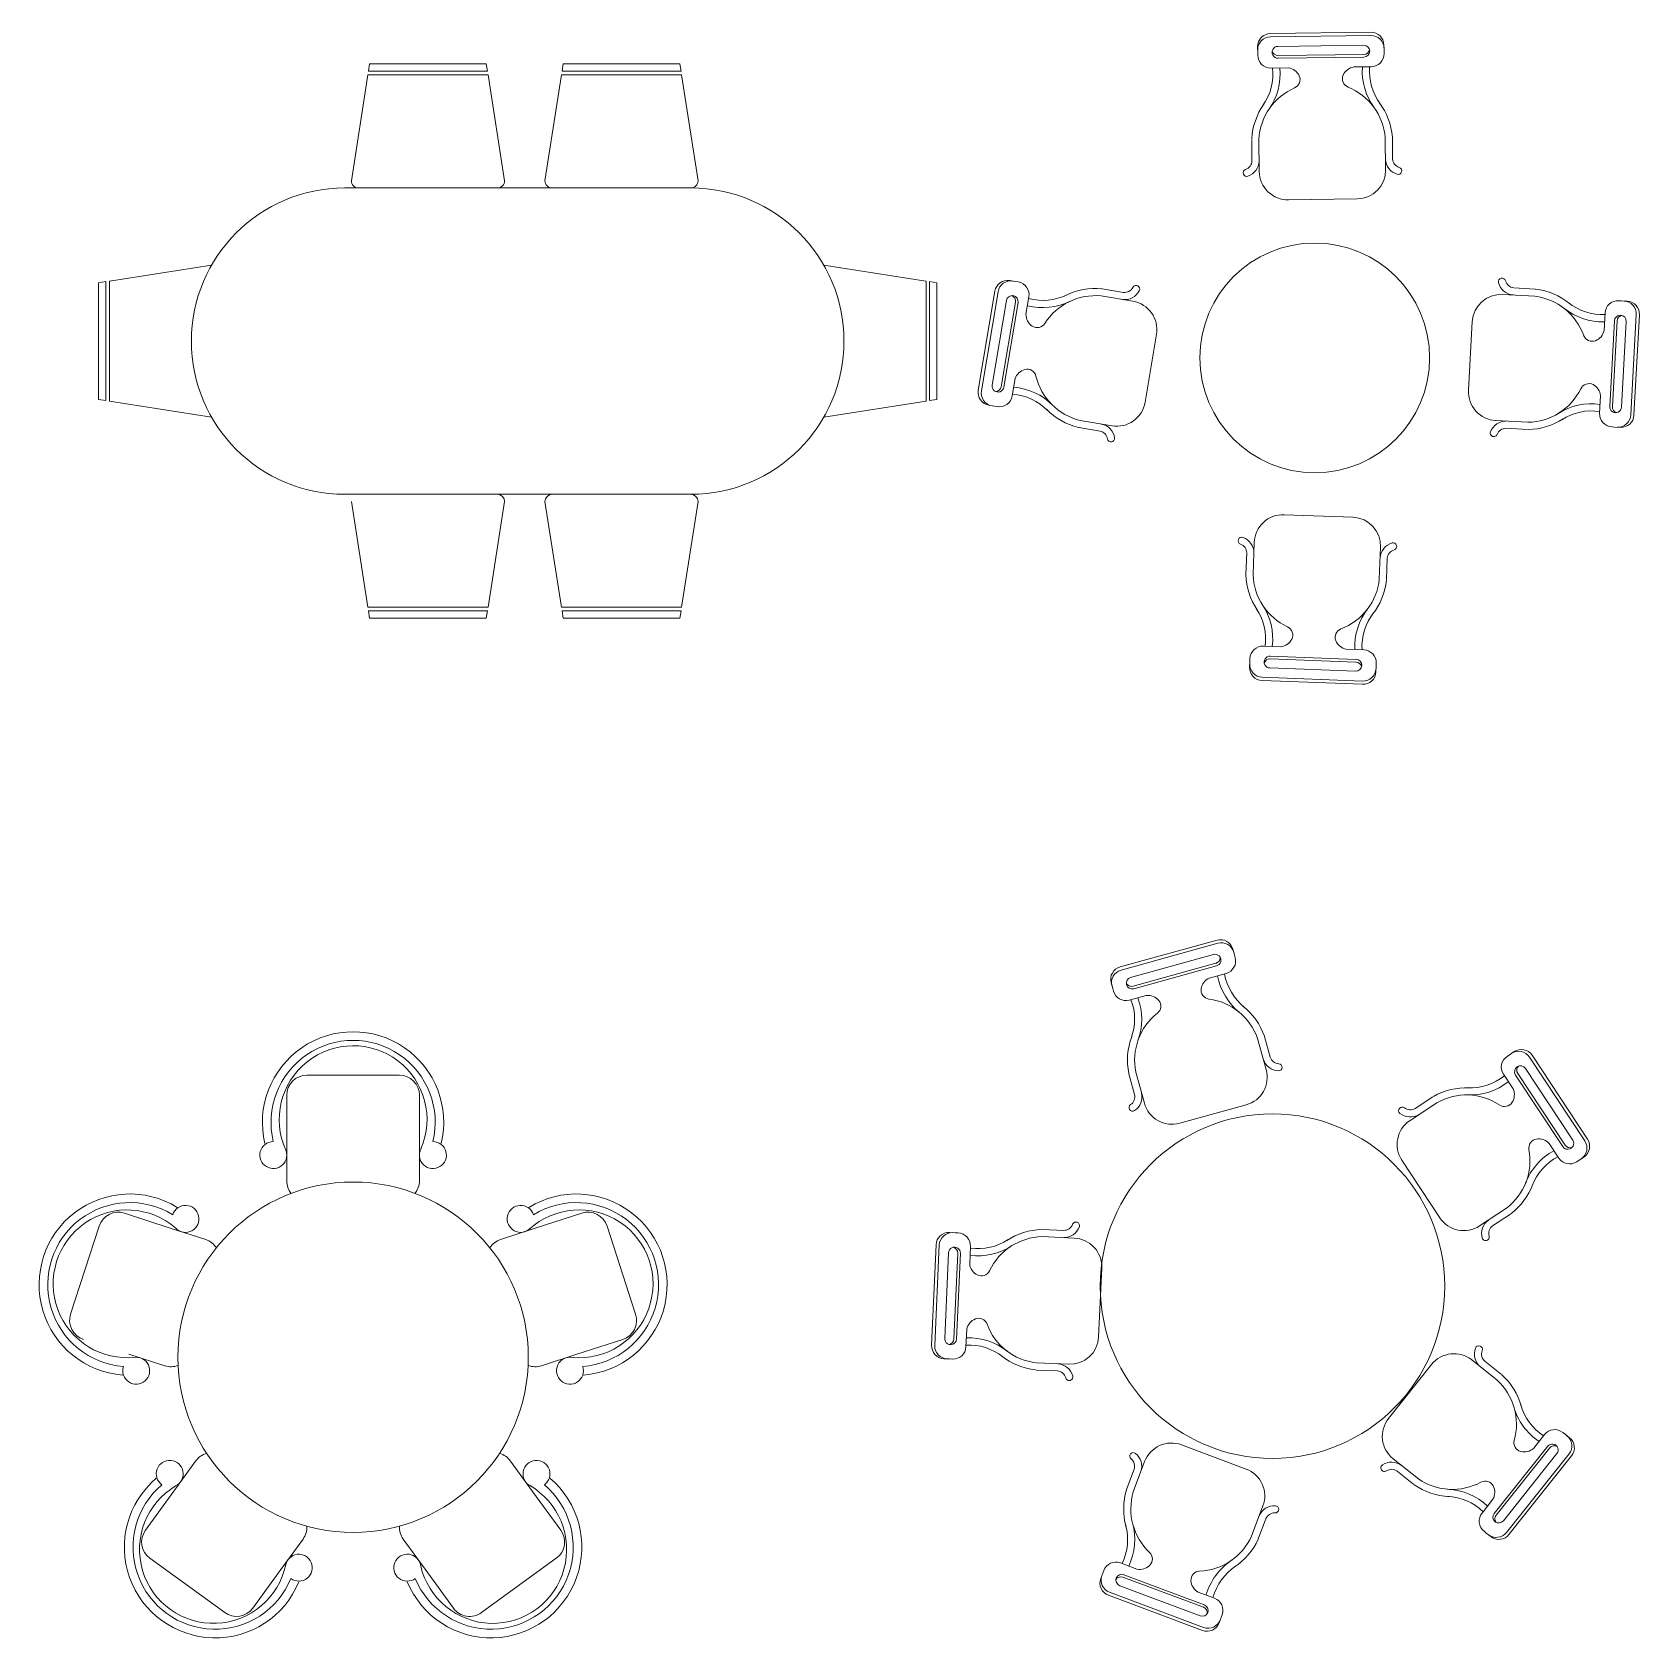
# Model space of a CAD drawing. Header units: millimetres. Extents: x 15905 to 65459, y 54615 to 76704.
# Drawn here: x 41768 to 47367, y 70878 to 76474 of the extents above; entities that cross this region are included whole.
import ezdxf

# ---------------------------------------------------------------- set-up
doc = ezdxf.new("R2010")
doc.units = ezdxf.units.MM
doc.layers.add('Столы', color=250, linetype='Continuous', lineweight=5)

# ---------------------------------------------------------------- blocks, each defined once
blk = doc.blocks.new('ОГ012 на6 персон стол1065х2275')
for p, q in [((-1080.5, 1930.4), (-1084.4, 1905)), ((-670, 1905), (-1084.4, 1905)), ((-1080.5, 1930.4), (-674.1, 1930.4)), ((-670.1, 1905), (-674.1, 1930.4)), ((-406.4, 1930.4), (-410.4, 1905)), ((4, 1905), (-410.3, 1905)), ((-406.4, 1930.4), (0, 1930.4)), ((4, 1905), (0, 1930.4)), ((-1086.4, 1892.3), (-1144, 1524)), ((-1086.3, 1892.3), (-668, 1892.3)), ((-610.6, 1524), (-668.1, 1892.3)), ((-412.3, 1892.3), (-469.9, 1524)), ((-412.3, 1892.3), (6.1, 1892.3)), ((63.5, 1524), (6, 1892.3)), ((-1167.7, 1498.6), (38.1, 1498.6)), ((-1630.7, 1230), (-1986.8, 1174.4)), ((501.1, 1230), (857.1, 1174.4)), ((-1999.5, 1172.4), (-2024.9, 1168.4)), ((-2024.9, 762), (-2024.9, 1168.4)), ((-1999.5, 1172.4), (-1999.5, 758.1)), ((-1986.8, 756.1), (-1986.8, 1174.5)), ((857.2, 756.1), (857.2, 1174.5)), ((869.8, 1172.4), (895.3, 1168.4)), ((869.9, 1172.4), (869.9, 758.1)), ((895.3, 762), (895.3, 1168.4)), ((-1999.5, 758), (-2024.9, 762)), ((-1986.8, 756), (-1630.7, 700.4)), ((857.2, 756), (501.1, 700.4)), ((869.8, 758.2), (895.3, 762.1)), ((-1167.7, 431.8), (38.1, 431.8)), ((-1086.4, 38.1), (-1144, 406.4)), ((-610.6, 406.4), (-668.1, 38.1)), ((-412.3, 38.1), (-469.9, 406.4)), ((63.5, 406.4), (6, 38.1)), ((-1086.3, 38.1), (-668, 38.1)), ((-670, 25.4), (-1084.4, 25.4)), ((-1080.5, 0), (-1084.4, 25.4)), ((-1080.5, 0), (-674.1, 0)), ((-670.1, 25.4), (-674.1, 0)), ((-412.3, 38.1), (6.1, 38.1)), ((-406.4, 0), (-410.4, 25.4)), ((4, 25.4), (-410.3, 25.4)), ((-406.4, 0), (0, 0)), ((4, 25.4), (0, 0))]:
    blk.add_line(p, q)
for centre, start, end in [((-1167.7, 965.2), 90, 270), ((38.1, 965.2), 270, 90)]:
    blk.add_arc(centre, 533.4, start, end)
for centre, major_axis, start_param, end_param in [((-1118.6, 1524), (18, 18), 2.356194, 3.926991), ((-636, 1524), (-18, 18), 2.356194, 3.926991), ((-444.5, 1524), (18, 18), 2.356194, 3.926991), ((38.1, 1524), (-18, 18), 2.356194, 3.926991), ((-636, 406.4), (-18, 18), 3.926991, 5.497787), ((-444.5, 406.4), (18, 18), 0.785398, 2.356194), ((38.1, 406.4), (-18, 18), 3.926991, 5.497787)]:
    blk.add_ellipse(centre, major_axis=major_axis, ratio=1, start_param=start_param, end_param=end_param)
blk = doc.blocks.new('ОГ014 на5персон столR610')
for p, q in [((-161.1, 982.3), (161.1, 982.3)), ((-231.1, 745.7), (-231.1, 912.3)), ((231.1, 744.6), (231.1, 912.3)), ((-231.1, 745.7), (-231.1, 614.8)), ((231.1, 744.6), (231.1, 614.8)), ((-984, 150.3), (-884.4, 456.8)), ((-636.7, 449.9), (-796.2, 501.7)), ((-636.7, 449.9), (-513.3, 409.8)), ((637.8, 450.2), (513.3, 409.8)), ((637.8, 450.2), (796.2, 501.7)), ((884.4, 456.8), (984, 150.3)), ((779.6, 10.3), (939.1, 62.1)), ((-780.7, 10.7), (-656.2, -29.8)), ((779.6, 10.3), (656.2, -29.8)), ((-624.6, -466.5), (-548.4, -361.6)), ((625.3, -467.5), (548.4, -361.6)), ((-624.6, -466.5), (-723.2, -602.2)), ((625.3, -467.5), (723.2, -602.2)), ((-251.4, -739.2), (-174.4, -633.3)), ((250.7, -738.2), (174.4, -633.3)), ((-447.1, -889.4), (-707.7, -700)), ((707.7, -700), (447.1, -889.4)), ((-251.4, -739.2), (-349.3, -873.9)), ((250.7, -738.2), (349.3, -873.9))]:
    blk.add_line(p, q)
blk.add_circle((0, 0), 610)
for centre, radius, start, end in [((0, 817.7), 315.9, 346.4795, 193.5205), ((0, 817.7), 285.9, 346.4795, 193.5205), ((0, 827.6), 257.4, 336.7317, 204.3354), ((-161.1, 912.3), 70, 90, 180), ((161.1, 912.3), 70, 0, 90), ((-278, 704), 46.9, 90, 27.9356), ((278, 704), 46.9, 152.0644, 90), ((-777.7, 252.7), 315.9, 58.4795, 265.5205), ((-161.1, 614.8), 70, 180, 219.0986), ((161.1, 614.8), 70, 320.9014, 0), ((777.7, 252.7), 315.9, 274.4795, 121.5205), ((-777.7, 252.7), 285.9, 58.4795, 265.5205), ((-787.1, 255.8), 257.4, 48.7317, 276.3354), ((-817.9, 435.1), 70, 72, 162), ((-583.6, 481.9), 46.9, 224.0644, 162), ((583.6, 481.9), 46.9, 18, 315.9356), ((787.1, 255.7), 257.4, 264.7317, 132.3354), ((777.7, 252.7), 285.9, 274.4795, 121.5205), ((817.9, 435.1), 70, 18, 108), ((-535, 343.2), 70, 32.9014, 72), ((535, 343.2), 70, 108, 147.0986), ((-917.4, 128.7), 70, 162, 252), ((917.4, 128.7), 70, 288, 18), ((-755.4, -46.9), 46.9, 162, 99.9356), ((755.4, -46.9), 46.9, 80.0644, 18), ((-634.5, 36.8), 70, 252, 291.0986), ((634.5, 36.8), 70, 248.9014, 288), ((-491.7, -402.7), 70, 104.9014, 144), ((491.7, -402.7), 70, 36, 75.0986), ((-638.7, -406.1), 46.9, 296.0644, 234), ((638.7, -406.1), 46.9, 306, 243.9356), ((-480.6, -661.6), 315.9, 130.4795, 337.5205), ((-480.6, -661.6), 285.9, 130.4795, 337.5205), ((480.6, -661.5), 315.9, 202.4795, 49.5205), ((480.6, -661.5), 285.9, 202.4795, 49.5205), ((486.4, -669.6), 257.4, 192.7317, 60.3354), ((-486.5, -669.5), 257.4, 120.7317, 348.3354), ((-666.6, -643.4), 70, 144, 234), ((-231.1, -592.1), 70, 324, 3.0986), ((231.1, -592.1), 70, 176.9014, 216), ((666.6, -643.4), 70, 306, 36), ((-188.9, -732.9), 46.9, 234, 171.9356), ((188.9, -732.9), 46.9, 8.0644, 306), ((-405.9, -832.8), 70, 234, 324), ((405.9, -832.8), 70, 216, 306)]:
    blk.add_arc(centre, radius, start, end)
blk = doc.blocks.new('ОГ015 на5персон столR600')
for p, q in [((-193.1, 1205.2), (-530.4, 1111.9)), ((-190.1, 1194.3), (-527.4, 1101)), ((-205.7, 1155.1), (-493.9, 1075.4)), ((-197.2, 1124.4), (-485.4, 1044.7)), ((-137.7, 1173.8), (-132.4, 1154.5)), ((-132.4, 1154.5), (-129.7, 1144.9)), ((-194.8, 1115.4), (-483, 1035.8)), ((-161.1, 1089.5), (-220.2, 1073.2)), ((-561.8, 1056.6), (-556.5, 1037.3)), ((-556.5, 1037.3), (-553.8, 1027.6)), ((-439.4, 1012.6), (-498.5, 996.3)), ((-51.8, 862.8), (-21.9, 754.5)), ((-27.7, 869.5), (-7.8, 797.6)), ((825.3, 805.8), (817, 800.3)), ((842, 816.9), (825.3, 805.8)), ((1087.9, 505.9), (894.9, 797.9)), ((1097.3, 512.1), (904.4, 804.1)), ((-500, 739), (-480.1, 667.1)), ((-475.9, 745.6), (-446, 637.3)), ((838, 686.9), (804.2, 738)), ((1011.5, 486), (846.6, 735.4)), ((1019.2, 491.1), (854.4, 740.5)), ((1045.8, 508.6), (881, 758.1)), ((-91.6, 631.5), (-322.9, 567.5)), ((572.9, 639.1), (479.1, 577.1)), ((559.1, 659.9), (496.8, 618.8)), ((997.2, 446), (963.4, 497.1)), ((1084.5, 449.8), (1067.9, 438.7)), ((583, 238.3), (450.8, 438.5)), ((1067.9, 438.7), (1059.5, 433.2)), ((815.4, 271.9), (721.6, 210)), ((829.2, 251.1), (766.9, 210)), ((-1124.7, 186.8), (-1104.7, 185.9)), ((-1104.7, 185.9), (-1094.7, 185.5)), ((-802.4, 172.5), (-690.1, 167.5)), ((-801.3, 197.4), (-726.8, 194.1)), ((-1171.7, 143.9), (-1187.2, -205.8)), ((-1160.4, 143.4), (-1175.9, -206.3)), ((-1127.9, 116.4), (-1141.2, -182.3)), ((-1096.1, 115), (-1109.4, -183.7)), ((-1086.9, 114.6), (-1100.2, -184.1)), ((-1051.8, 138.5), (-1054.5, 77.3)), ((-594.7, 63.1), (-605.4, -176.7)), ((-1064.6, -149.9), (-1067.4, -211.1)), ((-1144.3, -252.7), (-1124.3, -253.6)), ((-1124.3, -253.6), (-1114.3, -254.1)), ((-822, -267.1), (-709.7, -272.1)), ((404.3, -460.6), (553.9, -272.9)), ((782.4, -327.1), (694.4, -257)), ((797.9, -307.5), (739.6, -261)), ((-823.1, -292.1), (-748.6, -295.4)), ((-316.4, -552.6), (-91.7, -636.9)), ((772.3, -791.5), (958.6, -557.7)), ((909.8, -564.5), (947.9, -516.6)), ((1019, -515.6), (1011.2, -509.4)), ((1034.6, -528.1), (1019, -515.6)), ((-484.6, -716.4), (-445.1, -611.1)), ((508.1, -671.2), (420.2, -601.1)), ((779.5, -797.3), (965.9, -563.4)), ((804.4, -817.1), (990.8, -583.3)), ((814.8, -858), (1032.9, -584.3)), ((823.7, -865.1), (1041.8, -591.3)), ((-508, -707.6), (-481.8, -637.8)), ((492.6, -690.7), (434.2, -644.2)), ((-72.6, -870.9), (-33.1, -765.6)), ((729.8, -790.3), (768, -742.4)), ((-49.2, -879.6), (-23, -809.8)), ((744.8, -859.7), (737, -853.5)), ((760.4, -872.2), (744.8, -859.7)), ((-597.8, -1018.5), (-590.8, -999.7)), ((-590.8, -999.7), (-587.3, -990.4)), ((-529.4, -964), (-472, -985.5)), ((-517.4, -1004.8), (-237.4, -1109.8)), ((-531.8, -1043.3), (-251.9, -1148.3)), ((-520.7, -1013.5), (-240.7, -1118.4)), ((-571.5, -1076.4), (-243.8, -1199.3)), ((-567.5, -1065.8), (-239.8, -1188.7)), ((-259, -1065.4), (-201.6, -1086.9)), ((-185.8, -1172.9), (-178.8, -1154.2)), ((-178.8, -1154.2), (-175.3, -1144.8))]:
    blk.add_line(p, q)
at = {"ltscale": 0.5}
blk.add_circle((0, 0), 600, dxfattribs=at)
for centre, radius, start, end in [((-181.1, 1161.8), 45, 15.4498, 105.4498), ((-178.1, 1150.9), 45, 15.4498, 105.4498), ((-200.2, 1135.3), 20.6, 285.4498, 105.4498), ((-202.7, 1144.2), 20.6, 285.4498, 2.4262), ((-173.1, 1132.9), 45, 285.4498, 15.4498), ((-518.5, 1068.5), 45, 105.4498, 195.4498), ((-515.4, 1057.6), 45, 105.4498, 195.4498), ((-488.4, 1055.6), 20.6, 105.4498, 285.4498), ((-200, 1028.5), 49, 114.3089, 171.2281), ((20.1, 1120.7), 214.9, 190.5828, 231.5242), ((20.1, 1120.7), 189.9, 189.9402, 231.5242), ((-510.5, 1039.6), 45, 195.4498, 285.4498), ((-490.9, 1064.5), 20.6, 208.4733, 285.4498), ((-433.8, 963.9), 49, 39.6715, 96.5907), ((-217.4, 1031.2), 31.4, 171.2281, 262.582), ((-670, 929.9), 189.9, 339.3754, 20.9594), ((-670, 929.9), 214.9, 339.3754, 20.3168), ((-420.3, 975.2), 31.4, 308.3176, 39.6715), ((-248.4, 793.3), 208.5, 19.4678, 82.582), ((-248.4, 793.3), 233.5, 19.4678, 51.3587), ((-271.5, 787), 208.5, 128.3176, 191.4318), ((-271.5, 787), 233.5, 159.5408, 191.4318), ((23.4, 807.6), 57.8, 197.7799, 267.4734), ((23.4, 807.6), 32.8, 197.7799, 267.4734), ((841.8, 762.8), 45, 123.4498, 213.4498), ((857.4, 773.1), 45, 33.4498, 123.4498), ((866.8, 779.3), 45, 33.4498, 123.4498), ((-118.2, 727.9), 100, 285.4498, 15.4498), ((21.4, 762.4), 12.5, 267.4734, 87.4734), ((688.2, 880.6), 189.9, 267.3754, 308.9594), ((863.8, 746.8), 20.6, 33.4498, 213.4498), ((871.5, 751.9), 20.6, 136.4733, 213.4498), ((-512, 659.6), 57.8, 303.4261, 13.1196), ((675.3, 457.5), 233.5, 87.5408, 119.4318), ((688.2, 880.6), 214.9, 267.3754, 308.3168), ((793.5, 666.5), 49, 327.6715, 24.5907), ((-487.1, 621.9), 12.5, 123.4261, 303.4261), ((-512, 659.6), 32.8, 303.4261, 13.1196), ((-349.6, 663.9), 100, 195.4498, 285.4498), ((451.7, 611.5), 12.5, 51.4261, 231.4261), ((479.9, 646.9), 32.8, 231.4261, 301.1196), ((675.3, 457.5), 208.5, 56.3176, 119.4318), ((808.4, 657.1), 31.4, 236.3176, 327.6715), ((534.2, 493.7), 100, 123.4498, 213.4498), ((479.9, 646.9), 57.8, 231.4261, 301.1196), ((924.3, 481.5), 31.4, 99.2281, 190.582), ((927.2, 464.1), 49, 42.3089, 99.2281), ((1028.6, 497.3), 20.6, 213.4498, 33.4498), ((1050.3, 481.1), 45, 303.4498, 33.4498), ((1059.7, 487.3), 45, 303.4498, 33.4498), ((688.5, 437.4), 208.5, 307.4678, 10.582), ((1082.8, 283.2), 214.9, 118.5828, 159.5242), ((1082.8, 283.2), 189.9, 117.9402, 159.5242), ((1036.3, 502.4), 20.6, 213.4498, 290.4262), ((1034.7, 470.8), 45, 213.4498, 303.4498), ((688.5, 437.4), 233.5, 307.4678, 339.3587), ((666.5, 293.4), 100, 213.4498, 303.4498), ((786.1, 183.4), 57.8, 125.7799, 195.4734), ((-1126.7, 141.9), 45, 87.4498, 177.4498), ((-1115.4, 141.4), 45, 87.4498, 177.4498), ((-1096.7, 140.5), 45, 357.4498, 87.4498), ((-797.1, -36), 208.5, 91.4678, 154.582), ((-797.1, -36), 233.5, 91.4678, 123.3587), ((-726.7, 226.9), 57.8, 269.7799, 339.4734), ((-726.7, 226.9), 32.8, 269.7799, 339.4734), ((-684.3, 211), 12.5, 339.4734, 159.4734), ((742.5, 171.3), 12.5, 195.4734, 15.4734), ((786.1, 183.4), 32.8, 125.7799, 195.4734), ((-1107.4, 115.5), 20.6, 357.4498, 177.4498), ((-1116.7, 115.9), 20.6, 357.4498, 74.4262), ((-1025.4, 320.5), 214.9, 262.5828, 303.5242), ((-1025.4, 320.5), 189.9, 261.9402, 303.5242), ((-694.6, 67.6), 100, 357.4498, 87.4498), ((-1005.8, 82.7), 49, 186.3089, 243.2281), ((-1013.8, 67), 31.4, 243.2281, 334.582), ((-1023.1, -143.2), 31.4, 20.3176, 111.6715), ((-1016.6, -159.6), 49, 111.6715, 168.5907), ((-798.2, -60), 208.5, 200.3176, 263.4318), ((-1142.3, -207.8), 45, 177.4498, 267.4498), ((-1131, -208.3), 45, 177.4498, 267.4498), ((-1120.7, -183.2), 20.6, 177.4498, 357.4498), ((-1130, -182.8), 20.6, 280.4733, 357.4498), ((-1112.3, -209.1), 45, 267.4498, 357.4498), ((-1057.3, -394.8), 189.9, 51.3754, 92.9594), ((-1057.3, -394.8), 214.9, 51.3754, 92.3168), ((-705.3, -172.2), 100, 267.4498, 357.4498), ((761, -236.3), 57.8, 159.4261, 229.1196), ((718.7, -220.3), 12.5, 339.4261, 159.4261), ((-798.2, -60), 233.5, 231.5408, 263.4318), ((-751.4, -328), 57.8, 15.4261, 85.1196), ((632.1, -335.2), 100, 51.4498, 141.4498), ((761, -236.3), 32.8, 159.4261, 229.1196), ((-751.4, -328), 32.8, 15.4261, 85.1196), ((-707.8, -316), 12.5, 195.4261, 15.4261), ((641.3, -480.6), 208.5, 344.3176, 47.4318), ((641.3, -480.6), 233.5, 15.5408, 47.4318), ((1047.7, -362.1), 214.9, 195.3754, 236.3168), ((1047.7, -362.1), 189.9, 195.3754, 236.9594), ((482.6, -522.9), 100, 141.4498, 231.4498), ((983.1, -544.6), 45, 51.4498, 141.4498), ((-351.5, -646.3), 100, 69.4498, 159.4498), ((872.2, -545.5), 31.4, 164.3176, 255.6715), ((974.7, -570.5), 20.6, 321.4498, 141.4498), ((981.9, -576.2), 20.6, 64.4733, 141.4498), ((997.7, -556.2), 45, 321.4498, 51.4498), ((1006.6, -563.3), 45, 321.4498, 51.4498), ((-484.7, -592.1), 12.5, 51.4734, 231.4734), ((-512.9, -627.5), 32.8, 341.7799, 51.4734), ((-512.9, -627.5), 57.8, 341.7799, 51.4734), ((414.9, -670.7), 57.8, 53.7799, 123.4734), ((876.6, -528.4), 49, 255.6715, 312.5907), ((-126.8, -730.5), 100, 339.4498, 69.4498), ((389.9, -632.9), 12.5, 123.4734, 303.4734), ((414.9, -670.7), 32.8, 53.7799, 123.4734), ((626.3, -499.4), 208.5, 235.4678, 298.582), ((-284.7, -775.7), 233.5, 163.4678, 195.3587), ((-284.7, -775.7), 208.5, 163.4678, 226.582), ((626.3, -499.4), 233.5, 235.4678, 267.3587), ((601.5, -922), 214.9, 46.5828, 87.5242), ((741.1, -710), 31.4, 27.2281, 118.582), ((725.4, -718.1), 49, 330.3089, 27.2281), ((7.2, -822.5), 57.8, 87.4261, 157.1196), ((9.2, -777.3), 12.5, 267.4261, 87.4261), ((601.5, -922), 189.9, 45.9402, 87.5242), ((-694.3, -882.7), 189.9, 333.9402, 15.5242), ((-694.3, -882.7), 214.9, 334.5828, 15.5242), ((7.2, -822.5), 32.8, 87.4261, 157.1196), ((765, -818.3), 45, 141.4498, 231.4498), ((788.4, -804.3), 20.6, 141.4498, 321.4498), ((795.6, -810.1), 20.6, 141.4498, 218.4262), ((-262.2, -784.2), 208.5, 272.3176, 335.4318), ((-262.2, -784.2), 233.5, 303.5408, 335.4318), ((779.6, -830), 45, 231.4498, 321.4498), ((788.5, -837), 45, 231.4498, 321.4498), ((-449.6, -950), 31.4, 315.2281, 46.582), ((-545.2, -1006.2), 45, 69.4498, 159.4498), ((-524.6, -1024), 20.6, 69.4498, 249.4498), ((-462.1, -937.6), 49, 258.3089, 315.2281), ((-252.5, -1023.8), 31.4, 92.3176, 183.6715), ((-23.9, -1134.1), 214.9, 123.3754, 164.3168), ((-23.9, -1134.1), 189.9, 123.3754, 164.9594), ((-555.7, -1034.3), 45, 159.4498, 249.4498), ((-551.7, -1023.7), 45, 159.4498, 249.4498), ((-527.9, -1032.7), 20.6, 69.4498, 146.4262), ((-234.9, -1022.7), 49, 183.6715, 240.5907), ((-244.6, -1129), 20.6, 249.4498, 69.4498), ((-247.9, -1137.7), 20.6, 352.4733, 69.4498), ((-217.4, -1129), 45, 339.4498, 69.4498), ((-228, -1157.1), 45, 249.4498, 339.4498), ((-224, -1146.5), 45, 249.4498, 339.4498)]:
    blk.add_arc(centre, radius, start, end)
blk = doc.blocks.new('ОГ019 на4персон столR400')
for p, q in [((195.4, 1134), (-154.5, 1129.3)), ((195.6, 1122.7), (-154.4, 1118)), ((-198.9, 1083.7), (-198.7, 1063.7)), ((170.5, 1088.8), (-128.4, 1084.8)), ((241, 1089.6), (241.3, 1069.6)), ((241.3, 1069.6), (241.4, 1059.6)), ((-198.7, 1063.7), (-198.5, 1053.7)), ((-91.7, 1010.2), (-152.9, 1009.3)), ((171, 1056.9), (-128, 1052.9)), ((171.1, 1047.6), (-127.9, 1043.6)), ((197, 1014), (135.8, 1013.2)), ((-219.6, 760.8), (-218.6, 686.2)), ((-194.6, 761.2), (-193.1, 648.8)), ((245.3, 767.1), (246.9, 654.7)), ((270.3, 767.4), (271.3, 692.8)), ((148.2, 553.3), (-91.8, 550.1)), ((-1114, 232.3), (-1172, -112.9)), ((-1102.9, 230.4), (-1160.9, -114.7)), ((-1062.2, 269.2), (-1042.5, 265.9)), ((-1042.5, 265.9), (-1032.6, 264.3)), ((-739.9, 240.4), (-666.4, 228.1)), ((767.6, 239.8), (693.1, 243.9)), ((-1074, 199.7), (-1123.5, -95.2)), ((-1042.5, 194.4), (-1092.1, -100.4)), ((-1033.4, 192.9), (-1082.9, -102)), ((-995.7, 212.4), (-1005.8, 152)), ((-744.1, 215.8), (-633.2, 197.2)), ((766.2, 214.8), (654, 221)), ((1068.4, 198.4), (1058.4, 199)), ((1088.4, 197.3), (1068.4, 198.4)), ((535.7, -113.1), (548.7, 126.5)), ((1007.7, 95.3), (1011, 156.5)), ((1027.3, -169.4), (1043.6, 129.2)), ((1036.6, -169.9), (1052.8, 128.7)), ((1068.4, -171.6), (1084.6, 126.9)), ((1100.6, -198.9), (1119.6, 150.6)), ((1111.8, -199.5), (1130.8, 150)), ((-551.2, 82), (-590.9, -154.7)), ((-1043.5, -72.3), (-1053.7, -132.7)), ((-1135.1, -164.7), (-1115.4, -168)), ((992, -193), (995.4, -131.8)), ((-1115.4, -168), (-1105.5, -169.7)), ((-816.9, -218.1), (-706.1, -236.8)), ((742.4, -224.5), (630.1, -218.4)), ((-821.1, -242.8), (-747.5, -255.1)), ((741, -249.5), (666.5, -245.4)), ((1044.5, -240.9), (1034.5, -240.4)), ((1064.5, -242), (1044.5, -240.9)), ((-106.9, -546.4), (132.9, -555.3)), ((-214.8, -754.9), (-210.6, -642.6)), ((224.9, -771.3), (229.1, -659)), ((-239.8, -754), (-237, -679.5)), ((249.9, -772.3), (252.7, -697.7)), ((-179, -1004), (-117.8, -1006.3)), ((-226.8, -1077.3), (-226, -1057.3)), ((-226, -1057.3), (-225.7, -1047.3)), ((-155.2, -1048.2), (143.6, -1059.3)), ((-154.8, -1038.9), (144, -1050.1)), ((109.5, -1014.8), (170.7, -1017.1)), ((213.6, -1073.7), (214, -1063.7)), ((-183.1, -1112.6), (166.7, -1125.7)), ((-156.3, -1080), (142.4, -1091.2)), ((212.9, -1093.7), (213.6, -1073.7)), ((-183.5, -1123.9), (166.3, -1137))]:
    blk.add_line(p, q)
at = {"ltscale": 0.5}
blk.add_circle((0, 0), 400, dxfattribs=at)
for centre, radius, start, end in [((-153.9, 1084.3), 45, 90.7676, 180.7676), ((196, 1089), 45, 0.7676, 90.7676), ((196.2, 1077.7), 45, 0.7676, 90.7676), ((-153.8, 1073), 45, 90.7676, 180.7676), ((-128.2, 1064.2), 20.6, 90.7676, 270.7676), ((-128.3, 1073.5), 20.6, 193.7911, 270.7676), ((170.8, 1068.2), 20.6, 270.7676, 90.7676), ((170.7, 1077.5), 20.6, 270.7676, 347.744), ((-153.5, 1054.3), 45, 180.7676, 270.7676), ((-335.7, 988.7), 189.9, 324.6931, 6.2772), ((-335.7, 988.7), 214.9, 324.6931, 5.6345), ((-98.6, 961.6), 49, 24.9893, 81.9084), ((144, 964.9), 49, 99.6267, 156.5458), ((380.3, 998.2), 214.9, 175.9006, 216.842), ((380.3, 998.2), 189.9, 175.2579, 216.842), ((196.4, 1059), 45, 270.7676, 0.7676), ((-82.6, 969.1), 31.4, 293.6354, 24.9893), ((127.8, 971.9), 31.4, 156.5458, 247.8997), ((13.6, 749.3), 208.5, 113.6354, 176.7496), ((37.6, 749.7), 208.5, 4.7855, 67.8997), ((13.6, 749.3), 233.5, 144.8586, 176.7496), ((37.6, 749.7), 233.5, 4.7855, 36.6765), ((-251.4, 687.1), 32.8, 288.7439, 358.4374), ((-251.4, 687.1), 57.8, 288.7439, 358.4374), ((304.1, 694.6), 57.8, 183.0977, 252.7912), ((304.1, 694.6), 32.8, 183.0977, 252.7912), ((-236.8, 644.3), 12.5, 108.7439, 288.7439), ((-93.1, 650.1), 100, 180.7676, 270.7676), ((146.9, 653.3), 100, 270.7676, 0.7676), ((290.7, 651.3), 12.5, 252.7912, 72.7912), ((-1069.7, 224.8), 45, 80.4649, 170.4649), ((-1058.5, 223), 45, 80.4649, 170.4649), ((-1040.1, 219.9), 45, 350.4649, 80.4649), ((-764.1, 8.2), 233.5, 84.4829, 116.3739), ((-662.3, 260.6), 57.8, 262.795, 332.4885), ((-662.3, 260.6), 32.8, 262.795, 332.4885), ((-622.1, 239.7), 12.5, 332.4885, 152.4885), ((652.5, 264.9), 12.5, 14.8652, 194.8652), ((696.2, 276.5), 57.8, 194.8652, 264.5587), ((696.2, 276.5), 32.8, 194.8652, 264.5587), ((740.4, 7.9), 233.5, 50.9798, 82.8708), ((-1053.7, 196.3), 20.6, 350.4649, 170.4649), ((-1062.8, 197.8), 20.6, 350.4649, 67.4414), ((-947.4, 389.9), 214.9, 255.5979, 296.5393), ((-947.4, 389.9), 189.9, 254.9553, 296.5393), ((-764.1, 8.2), 208.5, 84.4829, 147.5971), ((-649.8, 98.5), 100, 350.4649, 80.4649), ((648.6, 121.1), 100, 86.8888, 176.8888), ((740.4, 7.9), 208.5, 19.7566, 82.8708), ((1002.7, 340.2), 214.9, 230.8144, 271.7558), ((1002.7, 340.2), 189.9, 230.8144, 272.3984), ((1056, 154), 45, 86.8888, 176.8888), ((1074.6, 153), 45, 356.8888, 86.8888), ((1085.9, 152.4), 45, 356.8888, 86.8888), ((-956.8, 151.4), 49, 179.324, 236.2432), ((-966.6, 136.8), 31.4, 236.2432, 327.5971), ((1064.1, 128.1), 20.6, 356.8888, 176.8888), ((1073.3, 127.6), 20.6, 99.9123, 176.8888), ((966.1, 89), 31.4, 199.7566, 291.1105), ((959.8, 105.5), 49, 291.1105, 348.0297), ((-997, -87.8), 49, 104.6866, 161.6058), ((-1001.5, -70.7), 31.4, 13.3327, 104.6866), ((-1103.2, -98.6), 20.6, 170.4649, 350.4649), ((-1112.4, -97), 20.6, 273.4885, 350.4649), ((-1066, -316.2), 214.9, 44.3905, 85.3319), ((-768.1, -15.4), 208.5, 193.3327, 256.4469), ((739.1, -16), 208.5, 270.9068, 334.021), ((954.7, -121.1), 31.4, 62.6671, 154.021), ((946.6, -136.8), 49, 5.7479, 62.6671), ((-1127.6, -120.3), 45, 170.4649, 260.4649), ((-1116.5, -122.2), 45, 170.4649, 260.4649), ((-1098, -125.3), 45, 260.4649, 350.4649), ((-1066, -316.2), 189.9, 44.3905, 85.9745), ((-689.5, -138.1), 100, 260.4649, 350.4649), ((635.5, -118.5), 100, 176.8888, 266.8888), ((963.9, -374.7), 214.9, 82.0218, 122.9632), ((-768.1, -15.4), 233.5, 224.5559, 256.4469), ((666.1, -278.2), 57.8, 89.2189, 158.9124), ((739.1, -16), 233.5, 270.9068, 302.7978), ((963.9, -374.7), 189.9, 81.3792, 122.9632), ((1037, -195.4), 45, 176.8888, 266.8888), ((1047.9, -170.5), 20.6, 176.8888, 356.8888), ((1057.1, -171), 20.6, 176.8888, 253.8653), ((1055.6, -196.5), 45, 266.8888, 356.8888), ((1066.9, -197.1), 45, 266.8888, 356.8888), ((-754.3, -287.2), 32.8, 8.4413, 78.1348), ((-754.3, -287.2), 57.8, 8.4413, 78.1348), ((-709.5, -280.6), 12.5, 188.4413, 8.4413), ((623.8, -261.9), 12.5, 158.9124, 338.9124), ((666.1, -278.2), 32.8, 89.2189, 158.9124), ((-110.7, -646.3), 100, 87.8647, 177.8647), ((129.2, -655.3), 100, 357.8647, 87.8647), ((-254.2, -637.1), 12.5, 69.8883, 249.8883), ((-269.7, -679.6), 32.8, 0.1948, 69.8883), ((-269.7, -679.6), 57.8, 0.1948, 69.8883), ((285.3, -700.3), 57.8, 105.841, 175.5345), ((285.3, -700.3), 32.8, 105.841, 175.5345), ((273, -656.7), 12.5, 285.841, 105.841), ((-6.4, -748.1), 233.5, 181.8827, 213.7736), ((-6.4, -748.1), 208.5, 181.8827, 244.9968), ((17.6, -749), 208.5, 290.7325, 353.8467), ((17.6, -749), 233.5, 321.9557, 353.8467), ((-361.2, -979), 189.9, 352.3551, 33.9391), ((-361.2, -979), 214.9, 352.9977, 33.9391), ((354.3, -1005.7), 214.9, 141.7903, 182.7317), ((354.3, -1005.7), 189.9, 141.7903, 183.3743), ((-107.8, -965.5), 31.4, 333.6429, 64.9968), ((102.5, -973.3), 31.4, 110.7325, 202.0864), ((-180.7, -1049), 45, 87.8647, 177.8647), ((-123.6, -957.7), 49, 276.7238, 333.6429), ((118.9, -966.7), 49, 202.0864, 259.0055), ((-155.6, -1059.5), 20.6, 87.8647, 267.8647), ((-155.9, -1068.7), 20.6, 87.8647, 164.8411), ((143.2, -1070.6), 20.6, 267.8647, 87.8647), ((142.9, -1079.9), 20.6, 10.8882, 87.8647), ((169, -1062), 45, 357.8647, 87.8647), ((-181.8, -1079), 45, 177.8647, 267.8647), ((-181.4, -1067.7), 45, 177.8647, 267.8647), ((167.9, -1092), 45, 267.8647, 357.8647), ((168.4, -1080.7), 45, 267.8647, 357.8647)]:
    blk.add_arc(centre, radius, start, end)

msp = doc.modelspace()

# ---------------------------------------------------------------- block references
at = {"layer": 'Столы'}
for name, p in [('ОГ019 на4персон столR400', (46235, 75339.2)), ('ОГ012 на6 персон стол1065х2275', (44023.9, 74432.3)), ('ОГ015 на5персон столR600', (46087.7, 72106)), ('ОГ014 на5персон столR610', (42885.8, 71858.5))]:
    msp.add_blockref(name, p, dxfattribs=at)

doc.saveas('drawing.dxf')
